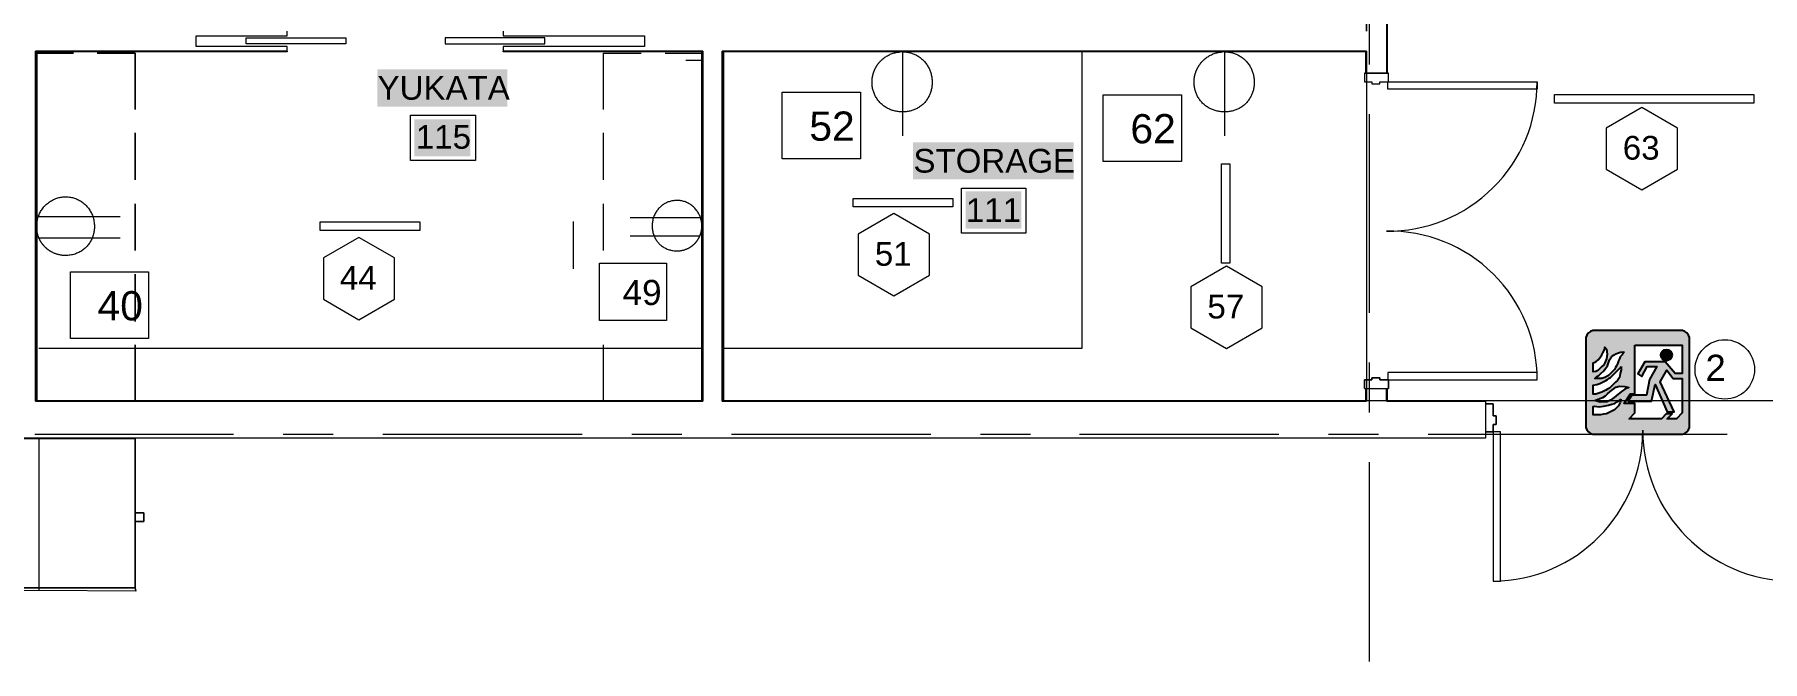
# Model space of a CAD drawing. Header units: inches. Extents: x 0.9 to 36.3, y 0.7 to 23.3.
# Drawn here: x 20.31 to 24.646, y 5.54 to 7.113 of the extents above; entities that cross this region are included whole.
import ezdxf

# ---------------------------------------------------------------- set-up
doc = ezdxf.new("R2010")
doc.units = ezdxf.units.IN
for name, color, linetype, lineweight, true_color in [('Boarder for name', 7, 'Continuous', 5, 0x777777), ('Doors', 7, 'Continuous', 5, 0xf2db9c), ('Lights', 7, 'Continuous', 15, 0xff0a0a), ('Numbering Lights', 1, 'Continuous', 15, 0xff0000), ('PDF_Geometry', 7, 'Continuous', 9, 0x777777)]:
    doc.layers.add(name, color=color, linetype=linetype, lineweight=lineweight, true_color=true_color)
for name, color, linetype, lineweight in [('Numbering receptecles', 170, 'Continuous', 15), ('Numbering Signages', 82, 'Continuous', 0), ('Receptacles', 170, 'Continuous', 15)]:
    doc.layers.add(name, color=color, linetype=linetype, lineweight=lineweight)
doc.layers.add('PDF_Solid Fills', color=7, linetype='Continuous', true_color=0xffffff)
doc.layers.add('PDF_Text', color=7, linetype='Continuous')
doc.layers.add('Signages', color=82, linetype='Continuous')
doc.styles.add('PDF Arial', font='arial.ttf')
doc.styles.get("Standard").update_dxf_attribs({"font": 'arial.ttf'})

msp = doc.modelspace()

# ---------------------------------------------------------------- hatches: boundary and pattern name
at = {"layer": 'Signages', "linetype": 'ByBlock', "ltscale": 0.001, "transparency": 33554559}
h = msp.add_hatch(color=256, dxfattribs=at)
h.paths.add_polyline_path([(24.4059, 6.2706), (24.4221, 6.2501), (24.4447, 6.2501), (24.4447, 6.1635), (24.4304, 6.1489), (24.4071, 6.1489), (24.4193, 6.1613), (24.4047, 6.1613), (24.3925, 6.1489), (24.3118, 6.1489), (24.3261, 6.1635), (24.3261, 6.1868), (24.2994, 6.1868), (24.3152, 6.2117), (24.3261, 6.2117), (24.3261, 6.3222), (24.2548, 6.3222), (24.2564, 6.311), (24.2549, 6.2994), (24.2501, 6.2895), (24.2476, 6.2844), (24.2428, 6.2798), (24.2378, 6.2748), (24.233, 6.2699), (24.2281, 6.2671), (24.2213, 6.2663), (24.2213, 6.2892), (24.2281, 6.2919), (24.2335, 6.2964), (24.2379, 6.3016), (24.2427, 6.309), (24.2453, 6.314), (24.2494, 6.3222), (24.2031, 6.3222), (24.2031, 6.1271, 0.273363), (24.2205, 6.1098), (24.3453, 6.1098, 0.005194), (24.3455, 6.1293, -0.001433), (24.3455, 6.1348, -0.001433), (24.3455, 6.1293, 0.005194), (24.3458, 6.1098), (24.4452, 6.1098, 0.273363), (24.4626, 6.1271), (24.4626, 6.3222), (24.4447, 6.3222), (24.4447, 6.2624), (24.4268, 6.2624), (24.4019, 6.2918), (24.3511, 6.2918), (24.3334, 6.2612), (24.3434, 6.2549), (24.3564, 6.2801), (24.3811, 6.2801), (24.3626, 6.2472), (24.3554, 6.2081), (24.3188, 6.2081), (24.309, 6.1933), (24.3679, 6.1933), (24.3764, 6.2352), (24.4072, 6.1662), (24.4243, 6.1662), (24.3893, 6.2419)])
h.paths.add_polyline_path([(24.3106, 6.227), (24.3008, 6.2231), (24.2915, 6.2168), (24.2837, 6.2102), (24.2743, 6.202), (24.2645, 6.1951), (24.2557, 6.191), (24.2384, 6.1903), (24.2256, 6.1948), (24.2337, 6.1979), (24.2407, 6.2006), (24.2455, 6.2024), (24.2518, 6.2063), (24.2575, 6.2113), (24.2642, 6.2173), (24.2706, 6.222), (24.2779, 6.2278), (24.2876, 6.2307), (24.301, 6.2299)], flags=16)
h.paths.add_polyline_path([(24.2918, 6.2717), (24.2894, 6.2623), (24.2869, 6.2524), (24.2819, 6.2451), (24.2771, 6.2403), (24.2673, 6.2303), (24.2624, 6.2254), (24.2576, 6.2229), (24.2526, 6.2204), (24.2427, 6.2155), (24.2354, 6.213), (24.228, 6.2105), (24.2213, 6.2105), (24.2213, 6.2328), (24.2305, 6.2352), (24.2378, 6.2377), (24.2429, 6.2401), (24.2477, 6.2423), (24.2526, 6.245), (24.2574, 6.2476), (24.2599, 6.2498), (24.265, 6.2523), (24.2697, 6.2572), (24.2746, 6.2622), (24.2795, 6.2672), (24.2845, 6.2721), (24.2894, 6.277), (24.2917, 6.2796)], flags=16)
h.paths.add_polyline_path([(24.2992, 6.3165), (24.2943, 6.3094), (24.2894, 6.3042), (24.2869, 6.2993), (24.2844, 6.2944), (24.282, 6.287), (24.2796, 6.282), (24.2772, 6.2771), (24.2747, 6.2722), (24.2697, 6.2672), (24.2648, 6.2623), (24.2599, 6.2574), (24.2501, 6.2524), (24.2427, 6.25), (24.2256, 6.2498), (24.2308, 6.2548), (24.2356, 6.2572), (24.2404, 6.2621), (24.2478, 6.2695), (24.2525, 6.2746), (24.2572, 6.282), (24.2597, 6.2896), (24.262, 6.2966), (24.2673, 6.3039), (24.2725, 6.3088), (24.2777, 6.3115), (24.2822, 6.3137), (24.2895, 6.316)], flags=16)
h.paths.add_polyline_path([(24.291, 6.1983), (24.2892, 6.19), (24.2844, 6.1809), (24.2795, 6.1761), (24.2745, 6.1712), (24.2698, 6.1687), (24.2649, 6.1661), (24.2599, 6.1638), (24.2547, 6.1614), (24.2473, 6.1602), (24.2399, 6.1588), (24.2213, 6.1588), (24.2213, 6.1793), (24.2244, 6.1802), (24.236, 6.1788), (24.2475, 6.1806), (24.26, 6.183), (24.2677, 6.1852), (24.2752, 6.1872), (24.281, 6.1909), (24.2846, 6.1932)], flags=16)
h.paths.add_polyline_path([(24.2205, 6.3704, 0.273363), (24.2031, 6.353), (24.2031, 6.3222), (24.2494, 6.3222), (24.2502, 6.3237), (24.2503, 6.3286), (24.2546, 6.3233), (24.2548, 6.3222), (24.3261, 6.3222), (24.3261, 6.3336), (24.4447, 6.3336), (24.4447, 6.3222), (24.4626, 6.3222), (24.4626, 6.353, 0.273363), (24.4452, 6.3704)])
msp.add_hatch(color=256, dxfattribs=at).paths.add_polyline_path([(24.4191, 6.3088, 0.323845), (24.4093, 6.3222), (24.4004, 6.3222, 0.323845), (24.3907, 6.3088, 1)])

# ---------------------------------------------------------------- linework, layer by layer
at = {"layer": 'Boarder for name', "linetype": 'ByBlock'}
for points in [[(21.2532, 6.9106), (21.4165, 6.9106), (21.4165, 6.7973), (21.2532, 6.7973)], [(22.6363, 6.7277), (22.7979, 6.7277), (22.7979, 6.6144), (22.6363, 6.6144)]]:
    msp.add_lwpolyline(points, close=True, dxfattribs=at)
at = {"layer": 'Doors', "linetype": 'ByBlock'}
for p, q in [((23.6474, 7.0164), (23.7074, 7.0164)), ((23.6474, 6.2247), (23.7074, 6.2247))]:
    msp.add_line(p, q, dxfattribs=at)
for points in [[(23.6474, 7.0164), (23.6474, 6.9947), (23.6657, 6.9947), (23.6657, 6.9897), (23.6857, 6.9897), (23.6857, 6.9947), (23.7074, 6.9947), (23.7074, 7.0164)], [(24.0807, 6.9947), (24.0807, 6.9764), (23.7057, 6.9764), (23.7057, 6.9947)], [(23.6474, 6.2247), (23.7074, 6.2247), (23.7074, 6.2464), (23.6857, 6.2464), (23.6857, 6.2514), (23.6657, 6.2514), (23.6657, 6.2464), (23.6474, 6.2464)], [(24.0807, 6.2464), (24.0807, 6.2647), (23.7057, 6.2647), (23.7057, 6.2464)], [(23.9707, 5.7414), (23.989, 5.7414), (23.989, 6.1164), (23.9707, 6.1164)]]:
    msp.add_lwpolyline(points, close=True, dxfattribs=at)
for points in [[(23.6474, 7.0164), (23.6474, 6.9947), (23.6657, 6.9947), (23.6657, 6.9897), (23.6857, 6.9897), (23.6857, 6.9947), (23.7074, 6.9947), (23.7074, 7.0164)], [(23.6474, 6.2247), (23.6474, 6.2464), (23.6657, 6.2464), (23.6657, 6.2514), (23.6857, 6.2514), (23.6857, 6.2464), (23.7074, 6.2464), (23.7074, 6.2247)]]:
    msp.add_lwpolyline(points, dxfattribs=at)
for points in [[(24.0807, 6.2464, 0.420932), (23.7024, 6.6197, 0.417351), (24.0807, 6.9947)], [(23.9707, 5.7414, 0.413301), (24.3457, 6.1198, 0.413301), (24.7207, 5.7414)]]:
    msp.add_lwpolyline(points, format="xyb", dxfattribs=at)
at = {"layer": 'Lights', "linetype": 'ByBlock'}
for points in [[(24.124, 6.9405), (24.124, 6.9625), (24.624, 6.9625), (24.624, 6.9405)], [(23.3096, 6.5389), (23.2886, 6.5389), (23.2886, 6.7889), (23.3096, 6.7889)], [(22.3641, 6.681), (22.3641, 6.702), (22.6141, 6.702), (22.6141, 6.681)], [(21.0266, 6.6217), (21.0266, 6.6427), (21.2766, 6.6427), (21.2766, 6.6217)]]:
    msp.add_lwpolyline(points, close=True, dxfattribs=at)
at = {"layer": 'Numbering Lights', "linetype": 'ByBlock', "ltscale": 0.001}
for points in [[(24.3433, 6.9302), (24.2539, 6.8785), (24.2539, 6.7753), (24.3433, 6.7237), (24.4327, 6.7753), (24.4327, 6.8785)], [(22.4665, 6.6639), (22.377, 6.6122), (22.377, 6.509), (22.4665, 6.4574), (22.5559, 6.509), (22.5559, 6.6122)], [(21.1241, 6.6039), (21.0347, 6.5523), (21.0347, 6.449), (21.1241, 6.3974), (21.2135, 6.449), (21.2135, 6.5523)], [(23.3009, 6.5315), (23.2115, 6.4799), (23.2115, 6.3767), (23.3009, 6.325), (23.3904, 6.3767), (23.3904, 6.4799)]]:
    msp.add_lwpolyline(points, close=True, dxfattribs=at)
at = {"layer": 'Numbering receptecles', "linetype": 'ByBlock', "ltscale": 0.001}
for points in [[(22.1863, 6.9686), (22.3823, 6.9686), (22.3823, 6.8014), (22.1863, 6.8014)], [(22.992, 6.9621), (23.188, 6.9621), (23.188, 6.7948), (22.992, 6.7948)], [(20.4001, 6.5178), (20.5961, 6.5178), (20.5961, 6.3506), (20.4001, 6.3506)], [(21.7273, 6.5392), (21.8958, 6.5392), (21.8958, 6.3954), (21.7273, 6.3954)]]:
    msp.add_lwpolyline(points, close=True, dxfattribs=at)
at = {"layer": 'Numbering Signages', "linetype": 'ByBlock', "ltscale": 0.001}
msp.add_circle((24.5515, 6.2727, 4.0873), 0.0746, dxfattribs=at)
at = {"layer": 'PDF_Geometry', "linetype": 'ByBlock'}
for points in [[(20.3142, 6.0998), (20.0359, 6.0998), (20.0359, 6.1931), (20.2375, 6.1931), (20.2375, 7.6647), (19.0326, 7.6647), (19.0326, 7.7147), (20.2375, 7.7147), (20.2375, 9.223), (18.6226, 9.223), (18.6226, 9.1913), (18.5726, 9.1913), (18.5726, 9.2663), (18.5726, 9.2963), (18.6226, 9.2963), (20.3075, 9.2963), (20.7492, 9.2963), (20.7492, 9.2663), (20.7492, 9.223), (20.5625, 9.223)], [(23.704, 7.0964), (23.704, 7.0597), (23.704, 7.0964), (23.704, 7.0597), (23.704, 7.0964), (23.704, 8.8096), (23.704, 7.0964), (23.704, 8.8096), (23.7024, 8.8096), (23.7024, 7.0964), (23.7024, 7.0597), (23.7024, 7.0164)], [(23.6524, 7.4097), (23.6524, 7.1214), (23.6524, 7.433), (23.7024, 7.433), (23.7024, 7.0964), (23.7024, 7.0597), (23.7024, 7.0164), (23.6524, 7.0164), (23.6524, 7.0597), (23.6524, 7.0714), (22.0358, 7.0714), (22.0358, 6.1931), (23.6524, 6.1931), (23.6524, 6.2247), (23.7024, 6.2247), (23.7024, 6.1931), (23.9507, 6.1931), (23.9507, 6.0998), (20.3292, 6.0998)], [(23.659, 7.163), (23.659, 7.038)], [(21.4858, 7.1214), (21.4858, 7.1097), (21.8408, 7.1097), (21.8408, 7.083), (21.4858, 7.083), (21.4858, 7.0714), (21.9874, 7.0714), (21.9874, 6.1931), (20.3125, 6.1931), (20.3125, 7.0714), (20.9441, 7.0714), (20.9441, 7.083), (20.7158, 7.083), (20.7158, 7.1097), (20.9441, 7.1097), (20.9441, 7.1214)], [(20.3125, 7.0714), (20.3125, 7.0714)], [(20.3142, 7.0714), (20.9441, 7.0714), (20.3125, 7.0714), (20.9441, 7.0714), (20.9441, 7.0697), (20.3158, 7.0697), (20.3158, 6.1947), (21.9841, 6.1947), (21.9841, 7.0697), (21.4858, 7.0697), (21.4858, 7.0714), (21.9874, 7.0714), (21.4858, 7.0714), (21.9858, 7.0714), (21.9858, 6.1931), (21.9858, 7.0714)], [(21.9874, 7.0714), (21.9874, 6.1931), (21.9858, 6.1931), (20.3142, 6.1931), (20.3125, 6.1931), (20.3125, 7.0714)], [(20.3142, 7.0714), (20.3142, 6.1931), (20.3142, 7.0714)], [(20.9441, 7.0714), (20.9441, 7.0714)], [(21.4858, 7.0714), (21.4858, 7.0714)], [(21.9874, 7.0714), (21.9874, 7.0714)], [(23.6524, 6.2247), (23.6524, 6.1931), (23.6507, 6.1931), (23.6507, 6.2247), (23.6507, 6.1931), (22.0374, 6.1931), (22.0358, 6.1931), (22.0358, 7.0714), (23.6524, 7.0714), (23.6524, 7.0597), (23.6524, 6.1931)], [(23.6507, 7.0714), (23.6507, 7.0597), (23.6507, 7.0697), (23.6507, 7.0714), (23.6507, 7.0697), (22.0391, 7.0697), (22.0374, 7.0697), (22.0374, 7.0714), (22.0374, 7.0697), (22.0391, 7.0697), (22.0391, 6.1947), (24.7423, 6.1947)], [(23.6507, 7.0714), (22.0374, 7.0714), (23.6507, 7.0714)], [(22.0374, 7.0714), (22.0374, 6.1931), (22.0374, 7.0714)], [(22.0391, 6.3264), (22.9391, 6.3264), (22.9391, 7.0697)], [(23.6507, 7.0597), (23.6507, 7.0714), (23.6507, 7.0597)], [(21.7374, 6.9247), (21.7374, 7.0664), (21.8324, 7.0664)], [(21.8924, 7.0664), (21.9874, 7.0664), (21.9874, 6.9247)], [(21.9841, 7.048), (21.9441, 7.048)], [(23.6507, 7.0164), (23.6507, 7.0597), (23.6507, 7.0164)], [(23.704, 7.0597), (23.704, 7.0164)], [(23.704, 7.0597), (23.704, 7.0164)], [(23.659, 6.9131), (23.659, 6.4147)], [(21.7374, 6.7481), (21.7374, 6.8664)], [(21.9874, 6.8664), (21.9874, 6.7481)], [(21.7374, 6.5714), (21.7374, 6.6881)], [(21.9874, 6.6881), (21.9874, 6.5714)], [(21.6628, 6.5253), (21.6628, 6.6437)], [(21.9874, 6.5114), (21.9874, 6.3931)], [(21.8324, 6.1931), (21.7374, 6.1931), (21.7374, 6.3347)], [(21.9874, 6.3347), (21.9874, 6.1931), (21.8924, 6.1931)], [(20.3208, 6.3264), (21.9841, 6.3264)], [(23.659, 6.2897), (23.659, 6.1647)], [(23.7024, 6.1947), (23.9507, 6.1947), (23.9507, 6.1931), (23.7024, 6.1931), (23.9507, 6.1931), (23.704, 6.1931), (23.704, 6.2247), (23.704, 6.1947), (23.704, 6.2247), (23.704, 6.1931), (23.7024, 6.1931), (23.7024, 6.2247)], [(23.9507, 6.1931), (23.9507, 6.1931)], [(23.9507, 6.1864), (23.9707, 6.1864), (23.9707, 6.1564), (23.9774, 6.1564), (23.9774, 6.1348), (23.9707, 6.1348), (23.9707, 6.1164), (23.9507, 6.1164)], [(20.3208, 6.0981), (20.3208, 5.7248), (20.3208, 5.7181), (20.0775, 5.7164)], [(20.5375, 6.0981), (20.5375, 6.0998), (20.5625, 6.0998), (20.3292, 6.0998), (20.3208, 6.0998), (20.3142, 6.0998), (20.0792, 6.0998), (20.1042, 6.0998), (20.3208, 6.0998), (20.5375, 6.0998)], [(20.3108, 6.1098), (20.8092, 6.1098)], [(20.3192, 6.0998), (20.3208, 6.0998), (20.3208, 6.0981), (20.3192, 6.0981)], [(20.5625, 6.0981), (20.5625, 6.0981)], [(20.5625, 5.8914), (20.5625, 5.7248), (20.5625, 6.0981), (20.5625, 5.9131)], [(20.9341, 6.1098), (21.0591, 6.1098)], [(21.1841, 6.1098), (21.6841, 6.1098)], [(21.8091, 6.1098), (21.9341, 6.1098)], [(22.0591, 6.1098), (22.5591, 6.1098)], [(22.6841, 6.1098), (22.8091, 6.1098)], [(22.9324, 6.1098), (23.4324, 6.1098)], [(23.5574, 6.1098), (23.6824, 6.1098)], [(23.8074, 6.1098), (24.3073, 6.1098)], [(24.4323, 6.1098), (24.5573, 6.1098)], [(23.659, 6.0398), (23.659, 5.5398)], [(20.5625, 5.9131), (20.5842, 5.9131), (20.5625, 5.9131)], [(20.5625, 5.8914), (20.5842, 5.8914), (20.5625, 5.8914)], [(20.5642, 5.7164), (20.3208, 5.7181)]]:
    msp.add_lwpolyline(points, dxfattribs=at)
for points in [[(20.8408, 7.0897), (20.8408, 7.1047), (21.0908, 7.1047), (21.0908, 7.0897)], [(21.5908, 7.0897), (21.5908, 7.1047), (21.3408, 7.1047), (21.3408, 7.0897)], [(20.4075, 7.0664), (20.3125, 7.0664), (20.3125, 6.9247), (20.3125, 7.0664)], [(20.5625, 6.9247), (20.5625, 7.0664), (20.4675, 7.0664), (20.5625, 7.0664)], [(23.6507, 7.0164), (23.6507, 7.0597)], [(23.704, 7.0164), (23.704, 7.0597)], [(20.3125, 6.8664), (20.3125, 6.7481)], [(20.5625, 6.7481), (20.5625, 6.8664)], [(20.3125, 6.6881), (20.3125, 6.5714)], [(20.5625, 6.5714), (20.5625, 6.6881)], [(20.3125, 6.5114), (20.3125, 6.3931)], [(20.5625, 6.3931), (20.5625, 6.5114)], [(20.3125, 6.3347), (20.3125, 6.1931), (20.4075, 6.1931), (20.3125, 6.1931)], [(20.5625, 6.1931), (20.5625, 6.3347), (20.5625, 6.1931), (20.4675, 6.1931)], [(23.6507, 6.1947), (23.6507, 6.2247)], [(20.3125, 6.1931), (21.9874, 6.1931)], [(22.0358, 6.1931), (23.6524, 6.1931)], [(23.9707, 6.1864), (23.9507, 6.1864), (23.9507, 6.1164), (23.9707, 6.1164), (23.9707, 6.1348), (23.9774, 6.1348), (23.9774, 6.1564), (23.9707, 6.1564)], [(20.5625, 6.0981), (20.5375, 6.0981), (20.3208, 6.0981), (20.1042, 6.0981), (20.0792, 6.0981), (20.0792, 6.0998), (20.3208, 6.0998), (20.5625, 6.0998)], [(20.5625, 5.8914), (20.5625, 5.9131)], [(20.5842, 5.8914), (20.5842, 5.9131)], [(20.0792, 5.7248), (20.0775, 5.7181), (20.0775, 5.7164), (20.0792, 5.7248), (20.3208, 5.7248), (20.5625, 5.7248), (20.3208, 5.7248)], [(20.5625, 5.7248), (20.5642, 5.7164), (20.5642, 5.7181)]]:
    msp.add_lwpolyline(points, close=True, dxfattribs=at)
at = {"layer": 'PDF_Solid Fills', "linetype": 'ByBlock', "transparency": 33554559}
for points in [[(21.1699, 6.9323), (21.4965, 6.9323), (21.1699, 7.0256), (21.4965, 7.0256)], [(21.2632, 6.8073), (21.4032, 6.8073), (21.2632, 6.9006), (21.4032, 6.9006)], [(22.5146, 6.7494), (22.9179, 6.7494), (22.5146, 6.8427), (22.9179, 6.8427)], [(22.6463, 6.6261), (22.7863, 6.6261), (22.6463, 6.7194), (22.7863, 6.7194)]]:
    msp.add_solid(points, dxfattribs=at)
at = {"layer": 'Receptacles', "linetype": 'ByBlock'}
for points in [[(20.5245, 6.656), (20.3193, 6.656)], [(21.8046, 6.6539), (21.981, 6.6539)], [(20.5245, 6.6022), (20.3211, 6.6022)], [(21.8046, 6.6076), (21.9795, 6.6076)]]:
    msp.add_lwpolyline(points, dxfattribs=at)
for points, weights, knots in [([(22.4881, 7.0697), (22.5306, 7.0697), (22.5625, 7.0357), (22.5625, 6.9932), (22.5625, 6.9507), (22.5306, 6.9188), (22.4881, 6.9188), (22.4456, 6.9188), (22.4116, 6.9507), (22.4116, 6.9932), (22.4115, 7.0138), (22.4193, 7.0328), (22.4339, 7.0474), (22.4484, 7.062), (22.4675, 7.0698), (22.4881, 7.0697), (22.4881, 6.9996), (22.4881, 6.9294), (22.4881, 6.8592)], [1, 1, 1, 1, 1, 1, 1, 1, 1, 1, 0.948717948716, 0.948717948716, 1, 0.948717948716, 0.948717948716, 1, 1, 1, 1], [0, 0, 0, 0, 1, 1, 1, 2, 2, 2, 3, 3, 3, 3.789582, 3.789582, 3.789582, 4.579164, 4.579164, 4.579164, 5.579164, 5.579164, 5.579164, 5.579164]), ([(23.2962, 7.0697), (23.3388, 7.0697), (23.3707, 7.0357), (23.3707, 6.9932), (23.3707, 6.9507), (23.3388, 6.9188), (23.2962, 6.9188), (23.2537, 6.9188), (23.2197, 6.9507), (23.2197, 6.9932), (23.2196, 7.0138), (23.2275, 7.0328), (23.242, 7.0474), (23.2566, 7.062), (23.2756, 7.0698), (23.2962, 7.0697), (23.2962, 6.9996), (23.2962, 6.9294), (23.2962, 6.8592)], [1, 1, 1, 1, 1, 1, 1, 1, 1, 1, 0.948717948716, 0.948717948716, 1, 0.948717948716, 0.948717948716, 1, 1, 1, 1], [0, 0, 0, 0, 1, 1, 1, 2, 2, 2, 3, 3, 3, 3.789582, 3.789582, 3.789582, 4.579164, 4.579164, 4.579164, 5.579164, 5.579164, 5.579164, 5.579164]), ([(20.3152, 6.6312), (20.3151, 6.6116), (20.3225, 6.5936), (20.3363, 6.5798), (20.3501, 6.5659), (20.3682, 6.5585), (20.3877, 6.5586), (20.4292, 6.5586), (20.4602, 6.5897), (20.4602, 6.6312), (20.4602, 6.6726), (20.4292, 6.7058), (20.3877, 6.7058), (20.3483, 6.7058), (20.3152, 6.6726), (20.3152, 6.6312)], [1, 0.948448710105, 0.948448710105, 1, 0.948448710105, 0.948448710105, 1, 1, 1, 1, 1, 1, 1, 1, 1, 1], [0, 0, 0, 0, 0.79168, 0.79168, 0.79168, 1.583359, 1.583359, 1.583359, 2.583359, 2.583359, 2.583359, 3.583359, 3.583359, 3.583359, 4.583359, 4.583359, 4.583359, 4.583359]), ([(21.9846, 6.6325), (21.9847, 6.6157), (21.9783, 6.6002), (21.9664, 6.5883), (21.9545, 6.5764), (21.939, 6.57), (21.9222, 6.5701), (21.8866, 6.5701), (21.8598, 6.5969), (21.8598, 6.6325), (21.8598, 6.6682), (21.8866, 6.6967), (21.9222, 6.6967), (21.9561, 6.6967), (21.9846, 6.6682), (21.9846, 6.6325)], [1, 0.948448710105, 0.948448710105, 1, 0.948448710105, 0.948448710105, 1, 1, 1, 1, 1, 1, 1, 1, 1, 1], [0, 0, 0, 0, 0.79168, 0.79168, 0.79168, 1.583359, 1.583359, 1.583359, 2.583359, 2.583359, 2.583359, 3.583359, 3.583359, 3.583359, 4.583359, 4.583359, 4.583359, 4.583359])]:
    msp.add_rational_spline(points, weights, degree=3, knots=knots, dxfattribs=at)
at = {"layer": 'Signages', "linetype": 'ByBlock', "elevation": -2.7249}
for points in [[(24.4626, 6.353, 0.273363), (24.4452, 6.3704), (24.2205, 6.3704, 0.273363), (24.2031, 6.353), (24.2031, 6.1271, 0.273363), (24.2205, 6.1098), (24.4452, 6.1098, 0.273363), (24.4626, 6.1271), (24.4626, 6.353, 0.273363)], [(24.4191, 6.3088, -1), (24.3907, 6.3088, -1), (24.4191, 6.3088, -1)]]:
    msp.add_lwpolyline(points, format="xyb", close=True, dxfattribs=at)
for points in [[(24.3261, 6.3336), (24.4447, 6.3336), (24.4447, 6.2624), (24.4268, 6.2624), (24.4019, 6.2918), (24.3511, 6.2918), (24.3334, 6.2612), (24.3434, 6.2549), (24.3564, 6.2801), (24.3811, 6.2801), (24.3626, 6.2472), (24.3554, 6.2081), (24.3188, 6.2081), (24.309, 6.1933), (24.3679, 6.1933), (24.3764, 6.2352), (24.4072, 6.1662), (24.4243, 6.1662), (24.3893, 6.2419), (24.4059, 6.2706), (24.4221, 6.2501), (24.4447, 6.2501), (24.4447, 6.1635), (24.4304, 6.1489), (24.4071, 6.1489), (24.4193, 6.1613), (24.4047, 6.1613), (24.3925, 6.1489), (24.3118, 6.1489), (24.3261, 6.1635), (24.3261, 6.1868), (24.2994, 6.1868), (24.3152, 6.2117), (24.3261, 6.2117), (24.3261, 6.3336)], [(24.2546, 6.3233), (24.2564, 6.311), (24.2549, 6.2994), (24.2501, 6.2895), (24.2476, 6.2844), (24.2428, 6.2798), (24.2378, 6.2748), (24.233, 6.2699), (24.2281, 6.2671), (24.2213, 6.2663), (24.2213, 6.2892), (24.2281, 6.2919), (24.2335, 6.2964), (24.2379, 6.3016), (24.2427, 6.309), (24.2453, 6.314), (24.2502, 6.3237), (24.2503, 6.3286), (24.2546, 6.3233)], [(24.2992, 6.3165), (24.2943, 6.3094), (24.2894, 6.3042), (24.2869, 6.2993), (24.2844, 6.2944), (24.282, 6.287), (24.2796, 6.282), (24.2772, 6.2771), (24.2747, 6.2722), (24.2697, 6.2672), (24.2648, 6.2623), (24.2599, 6.2574), (24.2501, 6.2524), (24.2427, 6.25), (24.2256, 6.2498), (24.2308, 6.2548), (24.2356, 6.2572), (24.2404, 6.2621), (24.2478, 6.2695), (24.2525, 6.2746), (24.2572, 6.282), (24.2597, 6.2896), (24.262, 6.2966), (24.2673, 6.3039), (24.2725, 6.3088), (24.2777, 6.3115), (24.2822, 6.3137), (24.2895, 6.316), (24.2992, 6.3165)], [(24.2917, 6.2796), (24.2918, 6.2717), (24.2894, 6.2623), (24.2869, 6.2524), (24.2819, 6.2451), (24.2771, 6.2403), (24.2673, 6.2303), (24.2624, 6.2254), (24.2576, 6.2229), (24.2526, 6.2204), (24.2427, 6.2155), (24.2354, 6.213), (24.228, 6.2105), (24.2213, 6.2105), (24.2213, 6.2328), (24.2305, 6.2352), (24.2378, 6.2377), (24.2429, 6.2401), (24.2477, 6.2423), (24.2526, 6.245), (24.2574, 6.2476), (24.2599, 6.2498), (24.265, 6.2523), (24.2697, 6.2572), (24.2746, 6.2622), (24.2795, 6.2672), (24.2845, 6.2721), (24.2894, 6.277), (24.2917, 6.2796)], [(24.2876, 6.2307), (24.301, 6.2299), (24.3106, 6.227), (24.3008, 6.2231), (24.2915, 6.2168), (24.2837, 6.2102), (24.2743, 6.202), (24.2645, 6.1951), (24.2557, 6.191), (24.2384, 6.1903), (24.2256, 6.1948), (24.2337, 6.1979), (24.2407, 6.2006), (24.2455, 6.2024), (24.2518, 6.2063), (24.2575, 6.2113), (24.2642, 6.2173), (24.2706, 6.222), (24.2779, 6.2278), (24.2876, 6.2307)], [(24.291, 6.1983), (24.2892, 6.19), (24.2844, 6.1809), (24.2795, 6.1761), (24.2745, 6.1712), (24.2698, 6.1687), (24.2649, 6.1661), (24.2599, 6.1638), (24.2547, 6.1614), (24.2473, 6.1602), (24.2399, 6.1588), (24.2213, 6.1588), (24.2213, 6.1793), (24.2244, 6.1802), (24.236, 6.1788), (24.2475, 6.1806), (24.26, 6.183), (24.2677, 6.1852), (24.2752, 6.1872), (24.281, 6.1909), (24.2846, 6.1932), (24.291, 6.1983)]]:
    msp.add_lwpolyline(points, close=True, dxfattribs=at)

# ---------------------------------------------------------------- texts
at = {"layer": 'Numbering Lights', "linetype": 'ByBlock', "ltscale": 0.001}
for s, p in [('63', (24.2955, 6.7991)), ('51', (22.4186, 6.5328)), ('44', (21.0763, 6.4729)), ('57', (23.2531, 6.4005))]:
    msp.add_text(s, height=0.05956, dxfattribs=at).set_placement(p)
at = {"layer": 'Numbering receptecles', "linetype": 'ByBlock', "ltscale": 0.001}
for s, height, p in [('52', 0.0733, (22.2542, 6.8466)), ('62', 0.0733, (23.0599, 6.8401)), ('40', 0.0733, (20.468, 6.3958)), ('49', 0.06303, (21.7856, 6.4342))]:
    msp.add_text(s, height=height, dxfattribs=at).set_placement(p)
at = {"layer": 'Numbering Signages', "linetype": 'ByBlock', "ltscale": 0.001}
msp.add_text('2', height=0.0655, dxfattribs=at).set_placement((24.5031, 6.244, 4.0873))
at = {"layer": 'PDF_Text', "linetype": 'ByBlock', "char_height": 0.05939, "attachment_point": 4, "style": 'PDF Arial'}
for s, insert in [('YUKATA', (21.1707, 6.9788)), ('115', (21.2668, 6.8558)), ('STORAGE', (22.5155, 6.7959)), ('111', (22.6472, 6.6725))]:
    msp.add_mtext(s, dxfattribs=dict(at, insert=insert))

doc.saveas('drawing.dxf')
